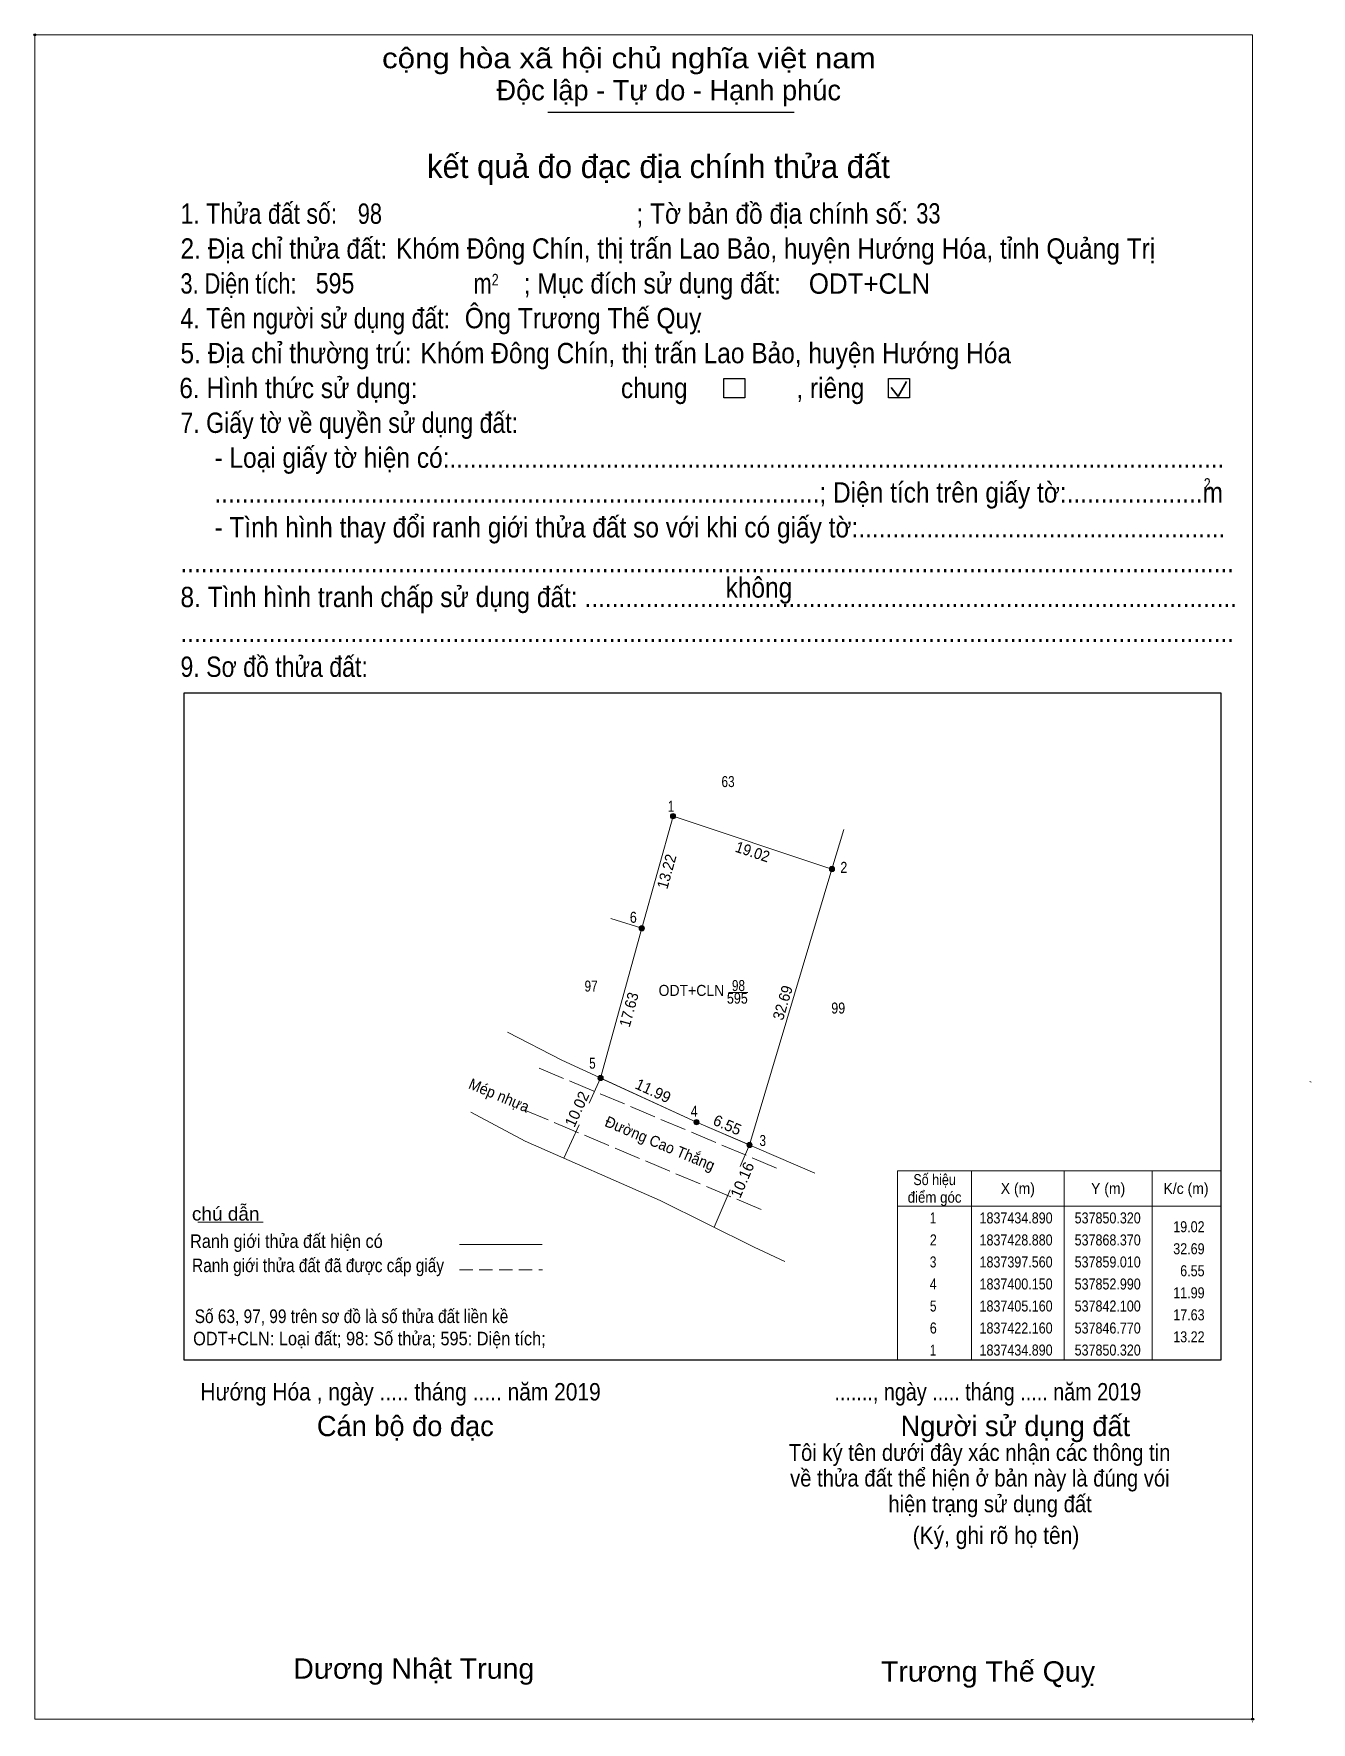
# Model space of a CAD drawing. Header units: metres. Extents: x 537540 to 537954, y 1837054 to 1837439.
# Drawn here: x 537540.4 to 537685.5, y 1837053.7 to 1837245.4 of the extents above; entities that cross this region are included whole.
import ezdxf
from ezdxf.enums import TextEntityAlignment as Align

# ---------------------------------------------------------------- set-up
doc = ezdxf.new("R2010")
doc.units = ezdxf.units.M
doc.header["$LTSCALE"] = 0.5
doc.header["$PDMODE"] = 32
doc.header["$PDSIZE"] = 0.25
doc.linetypes.add('LONG_DASHED', pattern=[7.5, 6, -1.5])
doc.linetypes.add('MEDIUM_DASHED', pattern=[4.5, 3, -1.5])
for name, color, linetype, lineweight in [('1', 7, 'Continuous', 13), ('10', 7, 'Continuous', 13), ('17', 7, 'Continuous', 13), ('2', 7, 'Continuous', 25), ('30', 7, 'Continuous', 13), ('6', 7, 'Continuous', 13), ('63', 7, 'Continuous', 13)]:
    doc.layers.add(name, color=color, linetype=linetype, lineweight=lineweight)

msp = doc.modelspace()

# ---------------------------------------------------------------- hatches: boundary and pattern name
at = {"layer": '63'}
for points in [[(537613.32, 1837156.55, 1), (537612.72, 1837156.55, 1)], [(537631.37, 1837150.54, 1), (537630.77, 1837150.54, 1)], [(537609.77, 1837143.82, 1), (537609.17, 1837143.82, 1)], [(537605.1, 1837126.82, 1), (537604.5, 1837126.82, 1)], [(537615.99, 1837121.81, 1), (537615.39, 1837121.81, 1)], [(537622.01, 1837119.22, 1), (537621.41, 1837119.22, 1)]]:
    msp.add_hatch(color=256, dxfattribs=at).paths.add_polyline_path(points)

# ---------------------------------------------------------------- linework, layer by layer
at = {"layer": '1'}
msp.add_lwpolyline([(537613.02, 1837156.55), (537631.07, 1837150.54), (537621.71, 1837119.22), (537615.69, 1837121.81), (537604.8, 1837126.82), (537609.47, 1837143.82)], close=True, dxfattribs=at)
at = {"layer": '10'}
for p, q in [((537631.07, 1837150.54), (537632.4, 1837155.05)), ((537621.71, 1837119.22), (537631.07, 1837150.54))]:
    msp.add_line(p, q, dxfattribs=at)
at = {"layer": '10', "linetype": 'LONG_DASHED'}
for p, q in [((537624.78, 1837116.59), (537597.84, 1837127.94)), ((537596.07, 1837123.22), (537623.69, 1837111.61))]:
    msp.add_line(p, q, dxfattribs=at)
at = {"layer": '10'}
for points in [[(537631.07, 1837150.54), (537613.02, 1837156.55), (537609.47, 1837143.82)], [(537605.95, 1837144.92), (537609.47, 1837143.82), (537604.8, 1837126.82)]]:
    msp.add_lwpolyline(points, dxfattribs=at)
at = {"layer": '17'}
msp.add_line((537559.07, 1837110.44), (537566.49, 1837110.44), dxfattribs=at)
at = {"layer": '2'}
for p, q in [((537598.8, 1837236.48), (537626.76, 1837236.48)), ((537557.53, 1837170.54), (537675.22, 1837170.54)), ((537675.22, 1837170.54), (537675.22, 1837094.78))]:
    msp.add_line(p, q, dxfattribs=at)
at = {"layer": '2', "lineweight": 35}
for p, q in [((537637.79, 1837205.22), (537638.58, 1837204.2)), ((537638.58, 1837204.2), (537639.54, 1837205.91))]:
    msp.add_line(p, q, dxfattribs=at)
at = {"layer": '2', "lineweight": 13}
msp.add_lwpolyline([(537540.57, 1837245.25), (537678.82, 1837245.25), (537678.82, 1837054.03), (537540.57, 1837054.03)], close=True, dxfattribs=at)
at = {"layer": '2'}
for points in [[(537618.8, 1837206.24), (537621.18, 1837206.24), (537621.18, 1837204.03), (537618.8, 1837204.03)], [(537637.49, 1837206.24), (537639.86, 1837206.24), (537639.86, 1837204.03), (537637.49, 1837204.03)]]:
    msp.add_lwpolyline(points, close=True, dxfattribs=at)
msp.add_lwpolyline([(537675.22, 1837094.78), (537557.53, 1837094.78), (537557.53, 1837170.54)], dxfattribs=at)
for p in [(537540.57, 1837245.25), (537678.82, 1837054.03)]:
    msp.add_point(p, dxfattribs=at)
at = {"layer": '30'}
msp.add_line((537685.34, 1837126.42), (537685.48, 1837126.33), dxfattribs=at)
for points in [[(537594.22, 1837132.02), (537600.41, 1837128.84), (537615.69, 1837121.81), (537629.14, 1837116.03)], [(537590.07, 1837122.93), (537596.23, 1837119.65), (537611.58, 1837112.9), (537622.25, 1837107.63), (537625.73, 1837106)]]:
    msp.add_lwpolyline(points, dxfattribs=at)
at = {"layer": '6'}
msp.add_line((537588.79, 1837107.92), (537598.15, 1837107.92), dxfattribs=at)
at = {"layer": '6', "linetype": 'MEDIUM_DASHED'}
msp.add_line((537588.78, 1837105.04), (537598.2, 1837105.04), dxfattribs=at)
at = {"layer": '63'}
for p, q in [((537619.34, 1837136.53), (537621.53, 1837136.53)), ((537603.49, 1837123.97), (537604.8, 1837126.82)), ((537600.61, 1837117.72), (537602.35, 1837121.5)), ((537620.66, 1837116.77), (537621.71, 1837119.22)), ((537646.92, 1837116.28), (537646.92, 1837094.78)), ((537657.42, 1837116.28), (537657.42, 1837094.78)), ((537667.42, 1837116.28), (537667.42, 1837094.78)), ((537617.7, 1837109.88), (537619.52, 1837114.13)), ((537638.52, 1837112.28), (537675.22, 1837112.28))]:
    msp.add_line(p, q, dxfattribs=at)
msp.add_lwpolyline([(537638.52, 1837116.28), (537675.22, 1837116.28), (537675.22, 1837094.78), (537638.52, 1837094.78)], close=True, dxfattribs=at)
for centre in [(537613.02, 1837156.55), (537631.07, 1837150.54), (537609.47, 1837143.82), (537604.8, 1837126.82), (537615.69, 1837121.81), (537621.71, 1837119.22)]:
    msp.add_circle(centre, 0.3, dxfattribs=at)

# ---------------------------------------------------------------- texts
at = {"layer": '1'}
for s, width, p in [('63', 0.8, (537619.27, 1837159.85)), ('97', 0.8, (537603.72, 1837136.63)), ('98', 0.8, (537620.45, 1837136.69)), ('ODT+CLN', 0.95, (537615.11, 1837136.14)), ('595', 0.85, (537620.325, 1837135.26)), ('99', 0.85, (537631.775, 1837134.14))]:
    msp.add_text(s, height=1.25, dxfattribs=dict(at, width=width)).set_placement(p, align=Align.CENTER)
at = {"layer": '2'}
for s, height, width, p in [('cộng hòa xã hội chủ nghĩa việt nam', 2.308, 1.15, (537579.99, 1837241.46)), ('1. Thửa đất số:', 2.308, 0.85, (537557.1, 1837223.8)), ('98', 2.31, 0.8, (537577.23, 1837223.8)), ('; Tờ bản đồ địa chính số:', 2.308, 0.9, (537608.87, 1837223.8)), ('33', 2.31, 0.8, (537640.64, 1837223.83)), ('2. Địa chỉ thửa đất:', 2.308, 0.9, (537557.1, 1837219.84)), ('Khóm Đông Chín, thị trấn Lao Bảo, huyện Hướng Hóa, tỉnh Quảng Trị', 2.31, 0.9, (537581.56, 1837219.84)), ('3. Diện tích:', 2.308, 0.8, (537557.1, 1837215.88)), ('; Mục đích sử dụng đất:', 2.308, 0.9, (537596.08, 1837215.88)), ('595', 2.31, 0.85, (537572.46, 1837215.9)), ('m', 2.308, 0.8, (537590.37, 1837215.88)), ('2', 1.318, 0.8, (537592.44, 1837216.8)), ('ODT+CLN', 2.31, 0.95, (537628.44, 1837215.86)), ('4. Tên người sử dụng đất:', 2.308, 0.85, (537557.1, 1837211.92)), ('Ông Trương Thế Quỵ', 2.31, 0.9, (537589.38, 1837211.94)), ('5. Địa chỉ thường trú:', 2.308, 0.9, (537557.1, 1837207.97)), ('Khóm Đông Chín, thị trấn Lao Bảo, huyện Hướng Hóa', 2.31, 0.9, (537584.35, 1837207.97)), ('6. Hình thức sử dụng:', 2.308, 0.9, (537556.97, 1837204.01)), ('chung                , riêng', 2.308, 0.9, (537607.11, 1837204.01)), ('7. Giấy tờ về quyền sử dụng đất:', 2.308, 0.85, (537557.1, 1837200.06)), ('     - Loại giấy tờ hiện có:..................................................................................................................', 2.308, 0.9, (537557.1, 1837196.1)), ('     .........................................................................................; Diện tích trên giấy tờ:....................m', 2.308, 0.9, (537557.1, 1837192.15)), ('2', 1.318, 0.8, (537673.28, 1837193.6)), ('     - Tình hình thay đổi ranh giới thửa đất so với khi có giấy tờ:......................................................', 2.308, 0.9, (537557.1, 1837188.19)), ('...........................................................................................................................................................', 2.308, 0.9, (537557.1, 1837184.24)), ('không', 2.308, 0.9, (537618.99, 1837181.36)), ('8. Tình hình tranh chấp sử dụng đất: ................................................................................................', 2.308, 0.9, (537557.1, 1837180.28)), ('...........................................................................................................................................................', 2.308, 0.9, (537557.1, 1837176.32)), ('9. Sơ đồ thửa đất:', 2.308, 0.85, (537557.1, 1837172.36)), ('Hướng Hóa , ngày ..... tháng ..... năm 2019', 1.976, 0.9, (537559.36, 1837090.21)), ('......., ngày ..... tháng ..... năm 2019', 1.976, 0.85, (537631.34, 1837090.21)), ('(Ký, ghi rõ họ tên)', 1.978, 0.9, (537640.23, 1837073.92)), ('Dương Nhật Trung', 2.31, 1.05, (537569.9, 1837058.62)), ('Trương Thế Quỵ', 2.31, 1.05, (537636.63, 1837058.29))]:
    msp.add_text(s, height=height, dxfattribs=dict(at, width=width)).set_placement(p)
for s, p in [('Độc lập - Tự do - Hạnh phúc', (537592.97, 1837237.82)), ('Cán bộ đo đạc', (537572.59, 1837086.16)), ('Người sử dụng đất', (537638.86, 1837086.16))]:
    msp.add_text(s, height=2.308, dxfattribs=at).set_placement(p)
for s, height, p in [('kết quả đo đạc địa chính thửa đất', 2.637, (537611.37, 1837229)), ('.', 0.6594, (537678.8114, 1837053.68))]:
    msp.add_text(s, height=height, dxfattribs=at).set_placement(p, align=Align.CENTER)
at = {"layer": '2', "width": 0.9}
for s, p in [('Tôi ký tên dưới đây xác nhận các thông tin', (537647.825, 1837083.35)), ('về thửa đất thể hiện ở bản này là đúng vói', (537647.86, 1837080.44)), ('hiện trạng sử dụng đất', (537649.015, 1837077.52))]:
    msp.add_text(s, height=1.906, dxfattribs=at).set_placement(p, align=Align.CENTER)
at = {"layer": '6'}
for s, height, width, p in [('chú dẫn', 1.536, 1.05, (537558.4, 1837110.64)), ('Ranh giới thửa đất hiện có ', 1.536, 0.9, (537558.19, 1837107.53)), ('Ranh giới thửa đất đã được cấp giấy', 1.536, 0.85, (537558.42, 1837104.78)), ('Số 63, 97, 99 trên sơ đồ là số thửa đất liền kề', 1.54, 0.85, (537558.72, 1837099)), ('ODT+CLN: Loại đất; 98: Số thửa; 595: Diện tích;', 1.54, 0.9, (537558.54, 1837096.47))]:
    msp.add_text(s, height=height, dxfattribs=dict(at, width=width)).set_placement(p)
at = {"layer": '63'}
for s, width, p in [(' 1', 0.75, (537613.14, 1837157.05)), (' 2', 0.85, (537632.81, 1837150.11)), (' 6', 0.85, (537608.91, 1837144.44)), (' 5', 0.8, (537604.24, 1837127.88)), (' 4', 0.85, (537615.82, 1837122.43)), (' 3', 0.8, (537623.58, 1837119.1)), ('19.02', 0.85, (537673.37, 1837109.31)), ('32.69', 0.85, (537673.37, 1837106.81)), ('6.55', 0.85, (537673.37, 1837104.31)), ('11.99', 0.85, (537673.37, 1837101.81)), ('17.63', 0.85, (537673.37, 1837099.31)), ('13.22', 0.85, (537673.37, 1837096.81))]:
    msp.add_text(s, height=1.25, dxfattribs=dict(at, width=width)).set_placement(p, align=Align.RIGHT)
at = {"layer": '63', "width": 0.95}
for s, rotation, p in [('19.02', 341.584, (537621.8626, 1837151.9132)), ('13.22', 74.418, (537612.9032, 1837150.1021)), ('17.63', 74.639, (537608.6163, 1837134.4194)), ('32.69', 73.361, (537626.0696, 1837135.186)), ('Mép nhựa', 337.201, (537593.0378, 1837124.2806)), ('Đường Cao Thắng', 337.201, (537611.2978, 1837118.8181))]:
    msp.add_text(s, height=1.25, rotation=rotation, dxfattribs=at).set_placement(p, align=Align.CENTER)
at = {"layer": '63'}
for s, rotation, p in [('11.99', 335.295, (537610.5038, 1837124.8042)), ('10.02', 65.277, (537602.6888, 1837123.0287)), ('6.55', 336.721, (537618.943, 1837120.919)), ('10.16', 66.764, (537621.4594, 1837115.0084))]:
    msp.add_text(s, height=1.25, rotation=rotation, dxfattribs=at).set_placement(p, align=Align.CENTER)
for s, width, p in [('Số hiệu', 0.85, (537642.72, 1837114.66)), ('X (m)', 0.95, (537652.17, 1837113.66)), ('Y (m)', 0.95, (537662.425, 1837113.66)), ('K/c (m)', 0.95, (537671.265, 1837113.66)), ('điểm góc', 0.9, (537642.72, 1837112.66)), (' 1', 0.75, (537642.37, 1837110.31)), ('1837434.890', 0.85, (537651.97, 1837110.31)), ('537850.320', 0.85, (537662.37, 1837110.31)), (' 2', 0.85, (537642.375, 1837107.81)), ('1837428.880', 0.85, (537651.97, 1837107.81)), ('537868.370', 0.85, (537662.37, 1837107.81)), (' 3', 0.8, (537642.365, 1837105.31)), ('1837397.560', 0.85, (537651.97, 1837105.31)), ('537859.010', 0.85, (537662.37, 1837105.31)), (' 4', 0.85, (537642.37, 1837102.81)), ('1837400.150', 0.85, (537651.97, 1837102.81)), ('537852.990', 0.85, (537662.37, 1837102.81)), (' 5', 0.8, (537642.375, 1837100.31)), ('1837405.160', 0.85, (537651.97, 1837100.31)), ('537842.100', 0.85, (537662.37, 1837100.31)), (' 6', 0.85, (537642.375, 1837097.81)), ('1837422.160', 0.85, (537651.97, 1837097.81)), ('537846.770', 0.85, (537662.37, 1837097.81)), (' 1', 0.75, (537642.37, 1837095.31)), ('1837434.890', 0.85, (537651.97, 1837095.31)), ('537850.320', 0.85, (537662.37, 1837095.31))]:
    msp.add_text(s, height=1.25, dxfattribs=dict(at, width=width)).set_placement(p, align=Align.CENTER)

doc.saveas('drawing.dxf')
